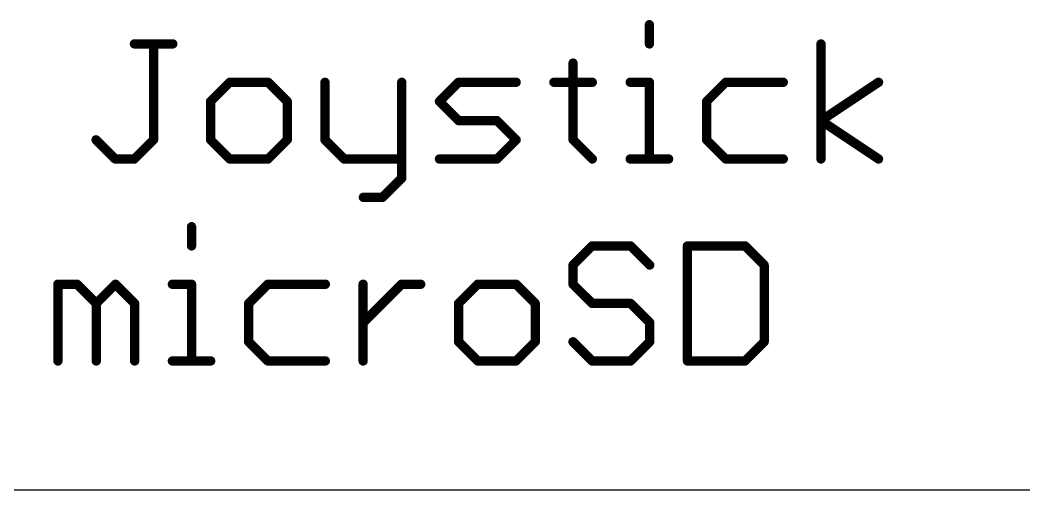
# Model space of a CAD drawing. Extents: x -6.2 to 68.6, y -7.7 to 53.3.
# Drawn here: x 4.11 to 12.31, y 0 to 3.84 of the extents above; entities that cross this region are included whole.
import ezdxf

# ---------------------------------------------------------------- set-up
doc = ezdxf.new("R2010")
doc.units = 0
doc.layers.add('20', color=53, linetype='CONTINUOUS')
doc.layers.add('21', color=253, linetype='CONTINUOUS')

msp = doc.modelspace()

# ---------------------------------------------------------------- linework, layer by layer
at = {"layer": '20'}
msp.add_line((0, 0), (66.04, 0), dxfattribs=at)
at = {"layer": '21', "const_width": 0.0762}
for points in [[(9.2495, 3.8025), (9.2495, 3.6457)], [(5.0405, 3.6457), (5.3541, 3.6457)], [(5.1973, 2.8619), (5.1973, 3.6457)], [(10.652, 2.7051), (10.652, 3.6457)], [(8.6259, 3.4889), (8.6259, 2.8619)], [(5.8193, 3.3322), (5.6625, 3.1754)], [(6.1328, 3.3322), (5.8193, 3.3322)], [(6.2896, 3.1754), (6.1328, 3.3322)], [(6.5981, 3.3322), (6.5981, 2.8619)], [(7.2251, 3.3322), (7.2251, 2.5483)], [(7.5336, 3.1754), (7.6903, 3.3322)], [(7.6903, 3.3322), (8.1606, 3.3322)], [(8.4691, 3.3322), (8.7826, 3.3322)], [(9.0928, 3.3322), (9.2495, 3.3322)], [(9.2495, 3.3322), (9.2495, 2.7051)], [(9.8732, 3.3322), (9.7164, 3.1754)], [(10.3435, 3.3322), (9.8732, 3.3322)], [(10.652, 3.0186), (11.1223, 3.3322)], [(5.6625, 3.1754), (5.6625, 2.8619)], [(6.2896, 2.8619), (6.2896, 3.1754)], [(7.6903, 3.0186), (7.5336, 3.1754)], [(9.7164, 3.1754), (9.7164, 2.8619)], [(8.0039, 3.0186), (7.6903, 3.0186)], [(8.1606, 2.8619), (8.0039, 3.0186)], [(11.1223, 2.7051), (10.652, 3.0186)], [(4.727, 2.8619), (4.8838, 2.7051)], [(5.0405, 2.7051), (5.1973, 2.8619)], [(5.6625, 2.8619), (5.8193, 2.7051)], [(6.1328, 2.7051), (6.2896, 2.8619)], [(6.5981, 2.8619), (6.7548, 2.7051)], [(8.0039, 2.7051), (8.1606, 2.8619)], [(8.6259, 2.8619), (8.7826, 2.7051)], [(9.7164, 2.8619), (9.8732, 2.7051)], [(4.8838, 2.7051), (5.0405, 2.7051)], [(5.8193, 2.7051), (6.1328, 2.7051)], [(6.7548, 2.7051), (7.2251, 2.7051)], [(7.5336, 2.7051), (8.0039, 2.7051)], [(9.0928, 2.7051), (9.4063, 2.7051)], [(9.8732, 2.7051), (10.3435, 2.7051)], [(7.2251, 2.5483), (7.0684, 2.3916)], [(7.0684, 2.3916), (6.9116, 2.3916)], [(5.5075, 2.1515), (5.5075, 1.9947)], [(8.7818, 1.9947), (8.625, 1.8379)], [(9.0953, 1.9947), (8.7818, 1.9947)], [(9.2521, 1.8379), (9.0953, 1.9947)], [(9.5605, 1.9947), (9.5605, 1.0541)], [(10.0308, 1.9947), (9.5605, 1.9947)], [(10.1876, 1.8379), (10.0308, 1.9947)], [(8.625, 1.8379), (8.625, 1.6812)], [(10.1876, 1.2109), (10.1876, 1.8379)], [(4.4152, 1.0541), (4.4152, 1.6812)], [(4.4152, 1.6812), (4.5719, 1.6812)], [(4.5719, 1.6812), (4.7287, 1.5244)], [(4.7287, 1.5244), (4.8855, 1.6812)], [(4.8855, 1.6812), (5.0422, 1.5244)], [(5.3507, 1.6812), (5.5075, 1.6812)], [(5.5075, 1.6812), (5.5075, 1.0541)], [(6.1311, 1.6812), (5.9744, 1.5244)], [(6.6014, 1.6812), (6.1311, 1.6812)], [(6.9099, 1.0541), (6.9099, 1.6812)], [(6.9099, 1.3676), (7.2234, 1.6812)], [(7.2234, 1.6812), (7.3802, 1.6812)], [(7.8463, 1.6812), (7.6895, 1.5244)], [(8.1598, 1.6812), (7.8463, 1.6812)], [(8.3166, 1.5244), (8.1598, 1.6812)], [(8.625, 1.6812), (8.7818, 1.5244)], [(4.7287, 1.5244), (4.7287, 1.0541)], [(5.0422, 1.5244), (5.0422, 1.0541)], [(5.9744, 1.5244), (5.9744, 1.2109)], [(7.6895, 1.5244), (7.6895, 1.2109)], [(8.3166, 1.2109), (8.3166, 1.5244)], [(8.7818, 1.5244), (9.0953, 1.5244)], [(9.0953, 1.5244), (9.2521, 1.3676)], [(9.2521, 1.3676), (9.2521, 1.2109)], [(5.9744, 1.2109), (6.1311, 1.0541)], [(7.6895, 1.2109), (7.8463, 1.0541)], [(8.1598, 1.0541), (8.3166, 1.2109)], [(8.7818, 1.0541), (8.625, 1.2109)], [(9.2521, 1.2109), (9.0953, 1.0541)], [(10.0308, 1.0541), (10.1876, 1.2109)], [(5.3507, 1.0541), (5.6642, 1.0541)], [(6.1311, 1.0541), (6.6014, 1.0541)], [(7.8463, 1.0541), (8.1598, 1.0541)], [(9.0953, 1.0541), (8.7818, 1.0541)], [(9.5605, 1.0541), (10.0308, 1.0541)]]:
    msp.add_lwpolyline(points, dxfattribs=at)
at = {"layer": '21', "const_width": 0.0381}
for points in [[(9.2686, 3.8025, 1), (9.2305, 3.8025)], [(5.0405, 3.6648, 1), (5.0405, 3.6267)], [(5.2164, 3.6457, 1), (5.1783, 3.6457)], [(5.3541, 3.6267, 1), (5.3541, 3.6648)], [(9.2305, 3.6457, 1), (9.2686, 3.6457)], [(10.671, 3.6457, 1), (10.6329, 3.6457)], [(8.6449, 3.4889, 1), (8.6068, 3.4889)], [(5.8193, 3.3512, 1), (5.8193, 3.3131)], [(5.8328, 3.3187, 1), (5.8058, 3.3456)], [(6.1463, 3.3456, 1), (6.1194, 3.3187)], [(6.1328, 3.3131, 1), (6.1328, 3.3512)], [(6.6171, 3.3322, 1), (6.579, 3.3322)], [(7.2442, 3.3322, 1), (7.2061, 3.3322)], [(7.6903, 3.3512, 1), (7.6903, 3.3131)], [(7.7038, 3.3187, 1), (7.6769, 3.3456)], [(8.1606, 3.3131, 1), (8.1606, 3.3512)], [(8.4691, 3.3512, 1), (8.4691, 3.3131)], [(8.7826, 3.3131, 1), (8.7826, 3.3512)], [(9.0928, 3.3512, 1), (9.0928, 3.3131)], [(9.2686, 3.3322, 1), (9.2305, 3.3322)], [(9.2495, 3.3131, 1), (9.2495, 3.3512)], [(9.8732, 3.3512, 1), (9.8732, 3.3131)], [(9.8867, 3.3187, 1), (9.8597, 3.3456)], [(10.3435, 3.3131, 1), (10.3435, 3.3512)], [(11.1328, 3.3163, 1), (11.1117, 3.348)], [(5.6491, 3.1889, 1), (5.676, 3.1619)], [(5.6816, 3.1754, 1), (5.6435, 3.1754)], [(6.3087, 3.1754, 1), (6.2706, 3.1754)], [(6.2761, 3.1619, 1), (6.3031, 3.1889)], [(7.547, 3.1889, 1), (7.5201, 3.1619)], [(7.5201, 3.1889, 1), (7.547, 3.1619)], [(9.703, 3.1889, 1), (9.7299, 3.1619)], [(9.7355, 3.1754, 1), (9.6974, 3.1754)], [(7.6903, 3.0377, 1), (7.6903, 2.9996)], [(7.6769, 3.0052, 1), (7.7038, 3.0321)], [(8.0173, 3.0321, 1), (7.9904, 3.0052)], [(8.0039, 2.9996, 1), (8.0039, 3.0377)], [(10.6625, 3.0345, 1), (10.6414, 3.0028)], [(10.6414, 3.0345, 1), (10.6625, 3.0028)], [(4.7405, 2.8753, 1), (4.7135, 2.8484)], [(5.1783, 2.8619, 1), (5.2164, 2.8619)], [(5.2108, 2.8484, 1), (5.1838, 2.8753)], [(5.676, 2.8753, 1), (5.6491, 2.8484)], [(5.6435, 2.8619, 1), (5.6816, 2.8619)], [(6.2706, 2.8619, 1), (6.3087, 2.8619)], [(6.3031, 2.8484, 1), (6.2761, 2.8753)], [(6.579, 2.8619, 1), (6.6171, 2.8619)], [(6.6115, 2.8753, 1), (6.5846, 2.8484)], [(8.1741, 2.8484, 1), (8.1472, 2.8753)], [(8.1472, 2.8484, 1), (8.1741, 2.8753)], [(8.6068, 2.8619, 1), (8.6449, 2.8619)], [(8.6393, 2.8753, 1), (8.6124, 2.8484)], [(9.7299, 2.8753, 1), (9.703, 2.8484)], [(9.6974, 2.8619, 1), (9.7355, 2.8619)], [(4.8838, 2.7242, 1), (4.8838, 2.6861)], [(4.8703, 2.6916, 1), (4.8972, 2.7186)], [(5.0271, 2.7186, 1), (5.054, 2.6916)], [(5.0405, 2.6861, 1), (5.0405, 2.7242)], [(5.8193, 2.7242, 1), (5.8193, 2.6861)], [(5.8058, 2.6916, 1), (5.8328, 2.7186)], [(6.1194, 2.7186, 1), (6.1463, 2.6916)], [(6.1328, 2.6861, 1), (6.1328, 2.7242)], [(6.7548, 2.7242, 1), (6.7548, 2.6861)], [(6.7413, 2.6916, 1), (6.7683, 2.7186)], [(7.2251, 2.6861, 1), (7.2251, 2.7242)], [(7.5336, 2.7242, 1), (7.5336, 2.6861)], [(7.9904, 2.7186, 1), (8.0173, 2.6916)], [(8.0039, 2.6861, 1), (8.0039, 2.7242)], [(8.7692, 2.6916, 1), (8.7961, 2.7186)], [(9.0928, 2.7242, 1), (9.0928, 2.6861)], [(9.2305, 2.7051, 1), (9.2686, 2.7051)], [(9.4063, 2.6861, 1), (9.4063, 2.7242)], [(9.8732, 2.7242, 1), (9.8732, 2.6861)], [(9.8597, 2.6916, 1), (9.8867, 2.7186)], [(10.3435, 2.6861, 1), (10.3435, 2.7242)], [(10.6329, 2.7051, 1), (10.671, 2.7051)], [(11.1117, 2.6892, 1), (11.1328, 2.721)], [(7.2061, 2.5483, 1), (7.2442, 2.5483)], [(7.2386, 2.5349, 1), (7.2116, 2.5618)], [(6.9116, 2.4106, 1), (6.9116, 2.3725)], [(7.0549, 2.405, 1), (7.0818, 2.3781)], [(7.0684, 2.3725, 1), (7.0684, 2.4106)], [(5.5265, 2.1515, 1), (5.4884, 2.1515)], [(5.4884, 1.9947, 1), (5.5265, 1.9947)], [(8.7818, 2.0138, 1), (8.7818, 1.9757)], [(8.7952, 1.9812, 1), (8.7683, 2.0082)], [(9.1088, 2.0082, 1), (9.0818, 1.9812)], [(9.0953, 1.9757, 1), (9.0953, 2.0138)], [(9.5796, 1.9947, 1), (9.5415, 1.9947)], [(9.5605, 2.0138, 1), (9.5605, 1.9757)], [(10.0443, 2.0082, 1), (10.0174, 1.9812)], [(10.0308, 1.9757, 1), (10.0308, 2.0138)], [(8.6441, 1.8379, 1), (8.606, 1.8379)], [(8.6115, 1.8514, 1), (8.6385, 1.8245)], [(9.2386, 1.8245, 1), (9.2655, 1.8514)], [(10.2066, 1.8379, 1), (10.1685, 1.8379)], [(10.1741, 1.8245, 1), (10.2011, 1.8514)], [(4.4342, 1.6812, 1), (4.3961, 1.6812)], [(4.4152, 1.7002, 1), (4.4152, 1.6621)], [(4.5854, 1.6946, 1), (4.5585, 1.6677)], [(4.5719, 1.6621, 1), (4.5719, 1.7002)], [(4.8989, 1.6946, 1), (4.872, 1.6677)], [(4.8989, 1.6677, 1), (4.872, 1.6946)], [(5.3507, 1.7002, 1), (5.3507, 1.6621)], [(5.5265, 1.6812, 1), (5.4884, 1.6812)], [(5.5075, 1.6621, 1), (5.5075, 1.7002)], [(6.1311, 1.7002, 1), (6.1311, 1.6621)], [(6.1446, 1.6677, 1), (6.1177, 1.6946)], [(6.6014, 1.6621, 1), (6.6014, 1.7002)], [(6.9289, 1.6812, 1), (6.8908, 1.6812)], [(7.2234, 1.7002, 1), (7.2234, 1.6621)], [(7.2369, 1.6677, 1), (7.21, 1.6946)], [(7.3802, 1.6621, 1), (7.3802, 1.7002)], [(7.8463, 1.7002, 1), (7.8463, 1.6621)], [(7.8597, 1.6677, 1), (7.8328, 1.6946)], [(8.1733, 1.6946, 1), (8.1463, 1.6677)], [(8.1598, 1.6621, 1), (8.1598, 1.7002)], [(8.6385, 1.6946, 1), (8.6115, 1.6677)], [(8.606, 1.6812, 1), (8.6441, 1.6812)], [(4.7478, 1.5244, 1), (4.7097, 1.5244)], [(5.0613, 1.5244, 1), (5.0232, 1.5244)], [(5.9934, 1.5244, 1), (5.9553, 1.5244)], [(7.7085, 1.5244, 1), (7.6704, 1.5244)], [(8.3356, 1.5244, 1), (8.2975, 1.5244)], [(8.7818, 1.5434, 1), (8.7818, 1.5053)], [(9.1088, 1.5379, 1), (9.0818, 1.5109)], [(9.0953, 1.5053, 1), (9.0953, 1.5434)], [(4.7152, 1.5379, 1), (4.7422, 1.5109)], [(4.7152, 1.5109, 1), (4.7422, 1.5379)], [(5.0288, 1.5109, 1), (5.0557, 1.5379)], [(5.9609, 1.5379, 1), (5.9878, 1.5109)], [(7.676, 1.5379, 1), (7.703, 1.5109)], [(8.3031, 1.5109, 1), (8.33, 1.5379)], [(8.7683, 1.5109, 1), (8.7952, 1.5379)], [(6.8964, 1.3811, 1), (6.9234, 1.3542)], [(9.2711, 1.3676, 1), (9.233, 1.3676)], [(9.2386, 1.3542, 1), (9.2655, 1.3811)], [(5.9878, 1.2243, 1), (5.9609, 1.1974)], [(7.703, 1.2243, 1), (7.676, 1.1974)], [(8.33, 1.1974, 1), (8.3031, 1.2243)], [(8.6385, 1.2243, 1), (8.6115, 1.1974)], [(9.2655, 1.1974, 1), (9.2386, 1.2243)], [(10.2011, 1.1974, 1), (10.1741, 1.2243)], [(5.9553, 1.2109, 1), (5.9934, 1.2109)], [(7.6704, 1.2109, 1), (7.7085, 1.2109)], [(8.2975, 1.2109, 1), (8.3356, 1.2109)], [(9.233, 1.2109, 1), (9.2711, 1.2109)], [(10.1685, 1.2109, 1), (10.2066, 1.2109)], [(4.3961, 1.0541, 1), (4.4342, 1.0541)], [(4.7097, 1.0541, 1), (4.7478, 1.0541)], [(5.0232, 1.0541, 1), (5.0613, 1.0541)], [(5.3507, 1.0732, 1), (5.3507, 1.0351)], [(5.4884, 1.0541, 1), (5.5265, 1.0541)], [(5.6642, 1.0351, 1), (5.6642, 1.0732)], [(6.1311, 1.0732, 1), (6.1311, 1.0351)], [(6.1177, 1.0406, 1), (6.1446, 1.0676)], [(6.6014, 1.0351, 1), (6.6014, 1.0732)], [(6.8908, 1.0541, 1), (6.9289, 1.0541)], [(7.8463, 1.0732, 1), (7.8463, 1.0351)], [(7.8328, 1.0406, 1), (7.8597, 1.0676)], [(8.1463, 1.0676, 1), (8.1733, 1.0406)], [(8.1598, 1.0351, 1), (8.1598, 1.0732)], [(8.7818, 1.0732, 1), (8.7818, 1.0351)], [(8.7683, 1.0406, 1), (8.7952, 1.0676)], [(9.0818, 1.0676, 1), (9.1088, 1.0406)], [(9.0953, 1.0351, 1), (9.0953, 1.0732)], [(9.5605, 1.0732, 1), (9.5605, 1.0351)], [(9.5415, 1.0541, 1), (9.5796, 1.0541)], [(10.0174, 1.0676, 1), (10.0443, 1.0406)], [(10.0308, 1.0351, 1), (10.0308, 1.0732)]]:
    msp.add_lwpolyline(points, format="xyb", dxfattribs=at)

doc.saveas('drawing.dxf')
